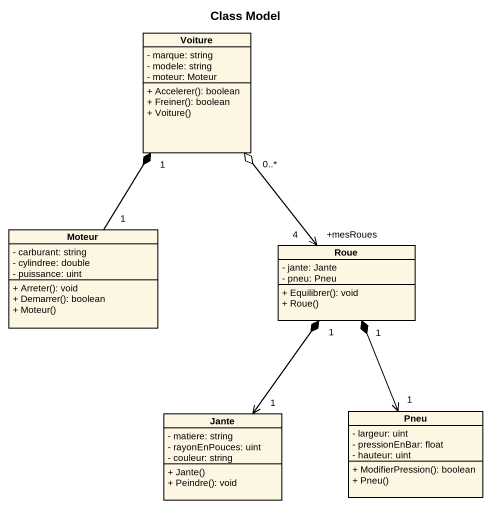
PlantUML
@startuml
title Class Model
hide circle
hide empty members
skinparam classAttributeIconSize 0
class Voiture {
  - marque: string
  - modele: string
  - moteur: Moteur
  + Accelerer(): boolean
  + Freiner(): boolean
  + Voiture()
}
class Moteur {
  - carburant: string
  - cylindree: double
  - puissance: uint
  + Arreter(): void
  + Demarrer(): boolean
  + Moteur()
}
class Roue {
  - jante: Jante
  - pneu: Pneu
  + Equilibrer(): void
  + Roue()
}
class Jante {
  - matiere: string
  - rayonEnPouces: uint
  - couleur: string
  + Jante()
  + Peindre(): void
}
class Pneu {
  - largeur: uint
  - pressionEnBar: float
  - hauteur: uint
  + ModifierPression(): boolean
  + Pneu()
}
Moteur "1" -up-* "1" Voiture
Roue "+mesRoues\n4" <-up-o "0..*" Voiture
Jante "1" <-up-* "1" Roue
Pneu "1" <-up-* "1" Roue
@enduml
